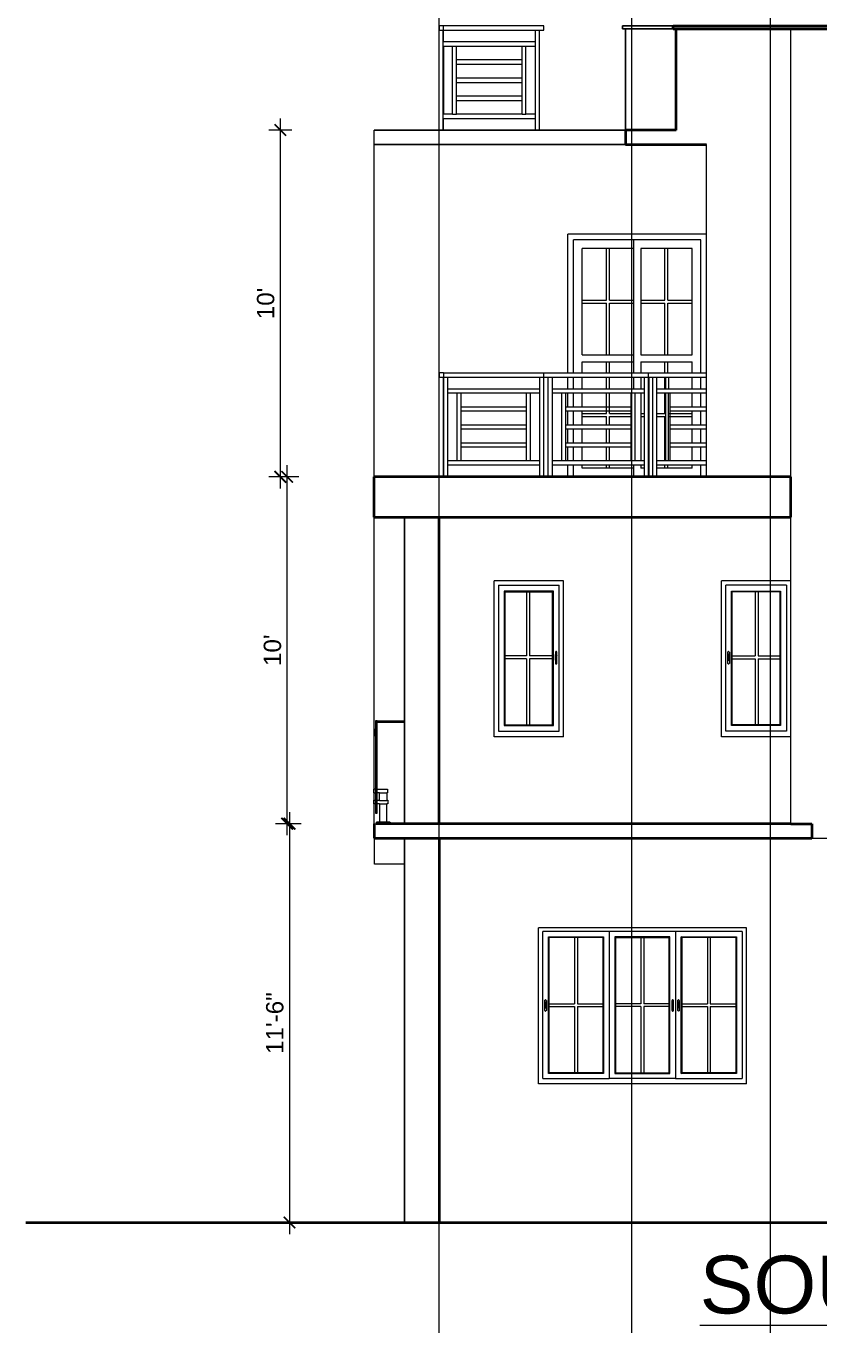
# Model space of a CAD drawing. Header units: inches. Extents: x 136316 to 155547, y -21384 to -17606.
# Drawn here: x 151617.5 to 151891.9, y -20497 to -20047.5 of the extents above; entities that cross this region are included whole.
import ezdxf

# ---------------------------------------------------------------- set-up
doc = ezdxf.new("R2010")
doc.units = ezdxf.units.IN
doc.header["$LTSCALE"] = 0.5
doc.header["$MEASUREMENT"] = 0
doc.header["$PDMODE"] = 66
for name, color, linetype, lineweight in [('Annotate-Lite.w', 177, 'Continuous', 9), ('DIM 1-100', 4, 'Continuous', 13), ('HACTH', 253, 'Continuous', 9), ('PARAPET', 50, 'Continuous', 13), ('Text-100.w', 254, 'Continuous', 9), ('wall', 1, 'Continuous', 40), ('wall light', 6, 'Continuous', 25), ('window', 4, 'Continuous', 13)]:
    doc.layers.add(name, color=color, linetype=linetype, lineweight=lineweight)
doc.styles.add('arial', font='arial.ttf')
doc.styles.get("Standard").update_dxf_attribs({"font": 'arial.ttf'})
doc.dimstyles.new('1 by 96', dxfattribs={"dimtxt": 6, "dimasz": 4, "dimexe": 4, "dimexo": 4, "dimgap": 2, "dimtad": 1, "dimdec": 0, "dimzin": 0, "dimdsep": 46, "dimlunit": 4, "dimtxsty": 'Standard', "dimblk": 'ARCHTICK', "dimcen": 0, "dimdle": 4, "dimadec": 0, "dimazin": 0, "dimtfac": 1, "dimtdec": 0, "dimtix": 1, "dimtofl": 0, "dimtmove": 1, "dimatfit": 3, "dimldrblk": 'ARCHTICK', "dimfxl": 4, "dimfxlon": 1, "dimtolj": 1, "dimtzin": 0, "dimlwd": -1, "dimlwe": -1, "dimarcsym": 0})

# ---------------------------------------------------------------- blocks, each defined once
blk = doc.blocks.new('_ArchTick')
at = {"color": 0, "linetype": 'ByBlock', "const_width": 0.15}
blk.add_lwpolyline([(-0.5, -0.5), (0.5, 0.5)], dxfattribs=at)
blk = doc.blocks.new('*D585')
at = {"layer": 'Annotate-Lite.w', "color": 0, "transparency": 16777216}
for p, q in [((151708.68, -20319.52), (151708.68, -20465.52)), ((151712.68, -20323.52), (151704.68, -20323.52)), ((151712.68, -20461.52), (151704.68, -20461.52))]:
    blk.add_line(p, q, dxfattribs=at)
at = {"layer": 'Defpoints', "color": 0, "transparency": 16777216}
for p in [(151760.48, -20323.52), (151708.68, -20461.52), (151760.48, -20461.52)]:
    blk.add_point(p, dxfattribs=at)
at = {"layer": 'Annotate-Lite.w', "color": 0, "transparency": 16777216, "xscale": 4, "yscale": 4, "zscale": 4}
for p, rotation in [((151708.68, -20323.52), 90), ((151708.68, -20461.52), 270)]:
    blk.add_blockref('_ArchTick', p, dxfattribs=dict(at, rotation=rotation))
at = {"layer": 'Annotate-Lite.w', "color": 0, "transparency": 16777216, "insert": (151703.61, -20392.52), "char_height": 6, "attachment_point": 5, "rotation": 90}
blk.add_mtext('\\A1;11\'-6"', dxfattribs=at)
blk = doc.blocks.new('*D586')
at = {"layer": 'Annotate-Lite.w', "color": 0, "transparency": 16777216}
for p, q in [((151711.86, -20203.52), (151703.86, -20203.52)), ((151707.86, -20327.52), (151707.86, -20199.52)), ((151711.86, -20323.52), (151703.86, -20323.52))]:
    blk.add_line(p, q, dxfattribs=at)
at = {"layer": 'Defpoints', "color": 0, "transparency": 16777216}
for p in [(151707.86, -20203.52), (151760.48, -20203.52), (151760.48, -20323.52)]:
    blk.add_point(p, dxfattribs=at)
at = {"layer": 'Annotate-Lite.w', "color": 0, "transparency": 16777216, "xscale": 4, "yscale": 4, "zscale": 4}
for p, rotation in [((151707.86, -20203.52), 90), ((151707.86, -20323.52), 270)]:
    blk.add_blockref('_ArchTick', p, dxfattribs=dict(at, rotation=rotation))
at = {"layer": 'Annotate-Lite.w', "color": 0, "transparency": 16777216, "insert": (151702.8, -20263.52), "char_height": 6, "attachment_point": 5, "rotation": 90}
blk.add_mtext("\\A1;10'", dxfattribs=at)
blk = doc.blocks.new('*D587')
at = {"layer": 'Annotate-Lite.w', "color": 0, "transparency": 16777216}
for p, q in [((151705.51, -20207.52), (151705.51, -20079.52)), ((151709.51, -20083.52), (151701.51, -20083.52)), ((151709.51, -20203.52), (151701.51, -20203.52))]:
    blk.add_line(p, q, dxfattribs=at)
at = {"layer": 'Defpoints', "color": 0, "transparency": 16777216}
for p in [(151705.51, -20083.52), (151842.5, -20083.52), (151882.13, -20203.52)]:
    blk.add_point(p, dxfattribs=at)
at = {"layer": 'Annotate-Lite.w', "color": 0, "transparency": 16777216, "xscale": 4, "yscale": 4, "zscale": 4}
for p, rotation in [((151705.51, -20083.52), 90), ((151705.51, -20203.52), 270)]:
    blk.add_blockref('_ArchTick', p, dxfattribs=dict(at, rotation=rotation))
at = {"layer": 'Annotate-Lite.w', "color": 0, "transparency": 16777216, "insert": (151700.45, -20143.52), "char_height": 6, "attachment_point": 5, "rotation": 90}
blk.add_mtext("\\A1;10'", dxfattribs=at)

msp = doc.modelspace()

# ---------------------------------------------------------------- linework, layer by layer
at = {"layer": 'Annotate-Lite.w'}
for p in [(151760.48, -20177.7), (151827.13, -18385.3), (151875.13, -18383.12)]:
    msp.add_xline(p, (0, 1), dxfattribs=at)
at = {"layer": 'DIM 1-100'}
for p, q in [((151853, -20119.52), (151805, -20119.52)), ((151805, -20167.52), (151805, -20119.52)), ((151851, -20121.52), (151807, -20121.52)), ((151807, -20167.52), (151807, -20121.52)), ((151851, -20167.52), (151851, -20121.52)), ((151827.75, -20124.52), (151810, -20124.52)), ((151810, -20161.27), (151810, -20124.52)), ((151848, -20124.52), (151830.25, -20124.52)), ((151848, -20161.27), (151848, -20124.52)), ((151810, -20167.52), (151810, -20163.77)), ((151848, -20167.52), (151848, -20163.77)), ((151805, -20173.02), (151805, -20169.02)), ((151807, -20173.02), (151807, -20169.02)), ((151810, -20173.02), (151810, -20169.02)), ((151848, -20173.02), (151848, -20169.02)), ((151851, -20173.02), (151851, -20169.02)), ((151805, -20179.27), (151805, -20174.52)), ((151807, -20179.27), (151807, -20174.52)), ((151810, -20179.27), (151810, -20174.52)), ((151848, -20179.27), (151848, -20174.52)), ((151851, -20179.27), (151851, -20174.52)), ((151805, -20185.52), (151805, -20180.77)), ((151807, -20185.52), (151807, -20180.77)), ((151810, -20185.52), (151810, -20180.77)), ((151848, -20185.52), (151848, -20180.77)), ((151851, -20185.52), (151851, -20180.77)), ((151805, -20191.77), (151805, -20187.02)), ((151807, -20191.77), (151807, -20187.02)), ((151810, -20191.77), (151810, -20187.02)), ((151848, -20191.77), (151848, -20187.02)), ((151851, -20191.77), (151851, -20187.02)), ((151805, -20198.02), (151805, -20193.27)), ((151807, -20198.02), (151807, -20193.27)), ((151810, -20198.02), (151810, -20193.27)), ((151848, -20198.02), (151848, -20193.27)), ((151851, -20198.02), (151851, -20193.27)), ((151805, -20203.52), (151805, -20199.52)), ((151807, -20203.52), (151807, -20199.52)), ((151810, -20200.52), (151810, -20199.52)), ((151827.75, -20200.52), (151810, -20200.52)), ((151831.53, -20200.52), (151830.25, -20200.52)), ((151848, -20200.52), (151835.85, -20200.52)), ((151848, -20200.52), (151848, -20199.52)), ((151851, -20203.52), (151851, -20199.52))]:
    msp.add_line(p, q, dxfattribs=at)
at = {"layer": 'HACTH'}
for p, q in [((151882.13, -20203.52), (151882.13, -20048.52)), ((151840.47, -20198.02), (151840.47, -20174.52)), ((151882.13, -20239.52), (151882.13, -20217.52)), ((151760.48, -20323.52), (151748.48, -20323.52)), ((151889.48, -20328.52), (151907.38, -20328.52))]:
    msp.add_line(p, q, dxfattribs=at)
at = {"layer": 'PARAPET'}
for p, q in [((151760.48, -20047.52), (151760.48, -20049.02)), ((151761.98, -20047.52), (151760.48, -20047.52)), ((151760.48, -20049.02), (151761.87, -20049.02)), ((151760.48, -20083.52), (151760.48, -20049.02)), ((151761.87, -20083.52), (151761.87, -20049.02)), ((151761.87, -20049.02), (151761.98, -20049.02)), ((151761.98, -20049.02), (151761.98, -20047.52)), ((151796.7, -20047.52), (151761.98, -20047.52)), ((151761.98, -20053.02), (151761.98, -20049.02)), ((151761.98, -20049.02), (151796.7, -20049.02)), ((151793.76, -20083.52), (151793.76, -20049.02)), ((151795.15, -20083.52), (151795.15, -20049.02)), ((151796.7, -20049.02), (151796.7, -20047.52)), ((151761.98, -20053.02), (151761.87, -20053.02)), ((151761.87, -20054.52), (151793.76, -20054.52)), ((151793.76, -20053.02), (151761.98, -20053.02)), ((151761.98, -20054.52), (151761.98, -20078.02)), ((151765.1, -20078.02), (151765.1, -20054.52)), ((151766.49, -20078.02), (151766.49, -20054.52)), ((151789.14, -20078.02), (151789.14, -20054.52)), ((151790.52, -20078.02), (151790.52, -20054.52)), ((151789.14, -20059.27), (151766.49, -20059.27)), ((151766.49, -20060.77), (151789.14, -20060.77)), ((151789.14, -20065.52), (151766.49, -20065.52)), ((151766.49, -20067.02), (151789.14, -20067.02)), ((151789.14, -20071.77), (151766.49, -20071.77)), ((151766.49, -20073.27), (151789.14, -20073.27)), ((151761.98, -20078.02), (151761.87, -20078.02)), ((151761.87, -20079.52), (151793.76, -20079.52)), ((151765.1, -20078.02), (151761.98, -20078.02)), ((151761.98, -20083.52), (151761.98, -20079.52)), ((151765.1, -20078.02), (151766.49, -20078.02)), ((151789.14, -20078.02), (151766.49, -20078.02)), ((151789.14, -20078.02), (151790.52, -20078.02)), ((151793.76, -20078.02), (151790.52, -20078.02)), ((151760.48, -20083.52), (151738, -20083.52)), ((151738, -20203.52), (151738, -20083.52)), ((151761.87, -20083.52), (151760.48, -20083.52)), ((151761.98, -20083.52), (151761.87, -20083.52)), ((151795.15, -20083.52), (151761.98, -20083.52)), ((151853, -20203.52), (151853, -20088.52)), ((151760.48, -20167.52), (151760.48, -20169.02)), ((151761.98, -20167.52), (151760.48, -20167.52)), ((151761.98, -20167.52), (151832.91, -20167.52)), ((151761.98, -20167.52), (151761.98, -20203.52)), ((151796.7, -20203.52), (151796.7, -20167.52)), ((151832.91, -20203.52), (151832.91, -20167.52)), ((151832.91, -20167.52), (151833.13, -20167.52)), ((151833.13, -20167.52), (151853, -20167.52)), ((151760.48, -20169.02), (151853, -20169.02)), ((151760.48, -20203.52), (151760.48, -20169.02)), ((151762.03, -20203.52), (151762.03, -20169.02)), ((151763.42, -20203.52), (151763.42, -20169.02)), ((151795.31, -20203.52), (151795.31, -20169.02)), ((151798.25, -20203.52), (151798.25, -20169.02)), ((151799.64, -20203.52), (151799.64, -20169.24)), ((151831.53, -20203.52), (151831.53, -20169.02)), ((151833.13, -20203.52), (151833.13, -20169.02)), ((151834.47, -20203.52), (151834.47, -20169.02)), ((151835.85, -20203.52), (151835.85, -20169.02)), ((151838.81, -20169.02), (151838.81, -20173.02)), ((151839.89, -20169.02), (151839.89, -20173.02)), ((151763.42, -20173.02), (151779.48, -20173.02)), ((151795.31, -20174.52), (151763.42, -20174.52)), ((151766.65, -20198.02), (151766.65, -20174.52)), ((151768.04, -20198.02), (151768.04, -20174.52)), ((151779.48, -20173.02), (151795.31, -20173.02)), ((151790.69, -20198.02), (151790.69, -20174.52)), ((151792.08, -20198.02), (151792.08, -20174.52)), ((151799.64, -20173.02), (151815.48, -20173.02)), ((151831.53, -20174.52), (151799.64, -20174.52)), ((151802.87, -20198.02), (151802.87, -20174.52)), ((151804.26, -20198.02), (151804.26, -20174.52)), ((151815.48, -20173.02), (151831.53, -20173.02)), ((151826.91, -20198.02), (151826.91, -20174.52)), ((151828.29, -20198.02), (151828.29, -20174.52)), ((151835.85, -20173.02), (151838.81, -20173.02)), ((151853, -20174.52), (151835.85, -20174.52)), ((151838.81, -20173.02), (151853, -20173.02)), ((151838.81, -20174.52), (151838.81, -20198.02)), ((151839.89, -20198.02), (151839.89, -20174.52)), ((151768.04, -20179.27), (151790.69, -20179.27)), ((151790.69, -20180.77), (151768.04, -20180.77)), ((151804.26, -20179.27), (151826.91, -20179.27)), ((151826.91, -20180.77), (151804.26, -20180.77)), ((151840.47, -20179.27), (151853, -20179.27)), ((151853, -20180.77), (151840.47, -20180.77)), ((151768.04, -20185.52), (151790.69, -20185.52)), ((151804.26, -20185.52), (151826.91, -20185.52)), ((151840.47, -20185.52), (151853, -20185.52)), ((151790.69, -20187.02), (151768.04, -20187.02)), ((151826.91, -20187.02), (151804.26, -20187.02)), ((151853, -20187.02), (151840.47, -20187.02)), ((151768.04, -20191.77), (151790.69, -20191.77)), ((151790.69, -20193.27), (151768.04, -20193.27)), ((151804.26, -20191.77), (151826.91, -20191.77)), ((151826.91, -20193.27), (151804.26, -20193.27)), ((151840.47, -20191.77), (151853, -20191.77)), ((151853, -20193.27), (151840.47, -20193.27)), ((151766.65, -20198.02), (151763.42, -20198.02)), ((151768.04, -20198.02), (151766.65, -20198.02)), ((151790.69, -20198.02), (151768.04, -20198.02)), ((151792.08, -20198.02), (151790.69, -20198.02)), ((151795.31, -20198.02), (151792.08, -20198.02)), ((151802.87, -20198.02), (151799.64, -20198.02)), ((151804.26, -20198.02), (151802.87, -20198.02)), ((151826.91, -20198.02), (151804.26, -20198.02)), ((151828.29, -20198.02), (151826.91, -20198.02)), ((151831.53, -20198.02), (151828.29, -20198.02)), ((151839.09, -20198.02), (151835.85, -20198.02)), ((151840.47, -20198.02), (151839.09, -20198.02)), ((151853, -20198.02), (151840.47, -20198.02)), ((151795.31, -20199.52), (151763.42, -20199.52)), ((151831.53, -20199.52), (151799.64, -20199.52)), ((151833.13, -20203.52), (151832.91, -20203.52)), ((151853, -20199.52), (151835.85, -20199.52)), ((151738, -20311.65), (151738, -20217.52)), ((151738, -20315.42), (151738, -20312.85)), ((151738, -20323.52), (151738, -20316.67)), ((151738.15, -20337.52), (151738.15, -20328.52)), ((151748.48, -20337.52), (151738.15, -20337.52))]:
    msp.add_line(p, q, dxfattribs=at)
at = {"layer": 'wall'}
for p, q in [((151841.5, -20047.52), (152013.63, -20047.52)), ((151841.5, -20048.52), (151841.5, -20047.52)), ((151841.5, -20048.52), (152013.63, -20048.52)), ((151842.5, -20083.52), (151842.5, -20048.52)), ((151842.5, -20083.52), (151824.95, -20083.52)), ((151824.95, -20083.52), (151824.95, -20088.52)), ((151824.95, -20088.52), (151853, -20088.52)), ((151882.13, -20203.52), (151738, -20203.52)), ((151738, -20217.52), (151738, -20203.52)), ((151882.13, -20217.52), (151882.13, -20203.52)), ((151738, -20217.52), (151748.48, -20217.52)), ((151748.48, -20217.52), (151760.48, -20217.52)), ((151760.48, -20217.52), (151882.13, -20217.52)), ((151760.48, -20295.52), (151760.48, -20217.52)), ((151760.48, -20323.52), (151760.48, -20295.52)), ((151738.15, -20328.52), (151738.15, -20323.52)), ((151882.13, -20323.52), (151738.62, -20323.52)), ((151882.13, -20323.52), (151889.48, -20323.52)), ((151889.48, -20323.52), (151889.48, -20328.52)), ((151738.15, -20328.52), (151748.48, -20328.52)), ((151748.48, -20328.52), (151889.48, -20328.52)), ((151760.48, -20328.52), (151760.48, -20461.52)), ((151617.48, -20461.52), (152255.92, -20461.52))]:
    msp.add_line(p, q, dxfattribs=at)
at = {"layer": 'wall light'}
for p, q in [((151823.95, -20048.52), (151823.95, -20047.52)), ((151841.5, -20047.52), (151823.95, -20047.52)), ((151823.95, -20048.52), (151841.5, -20048.52)), ((151824.95, -20048.52), (151824.95, -20083.52)), ((151738, -20083.52), (151825.08, -20083.52)), ((151825.08, -20088.52), (151738, -20088.52)), ((151748.48, -20323.52), (151748.48, -20217.52)), ((151748.48, -20461.52), (151748.48, -20328.52))]:
    msp.add_line(p, q, dxfattribs=at)
at = {"layer": 'window'}
for p, q in [((151827.75, -20121.52), (151827.75, -20167.52)), ((151818.37, -20142.39), (151818.37, -20124.52)), ((151819.37, -20142.39), (151819.37, -20124.52)), ((151830.25, -20124.52), (151830.25, -20161.27)), ((151838.62, -20142.39), (151838.62, -20124.52)), ((151839.62, -20142.39), (151839.62, -20124.52)), ((151810, -20142.39), (151818.37, -20142.39)), ((151810, -20143.39), (151818.37, -20143.39)), ((151818.37, -20161.27), (151818.37, -20143.39)), ((151819.37, -20142.39), (151827.75, -20142.39)), ((151819.37, -20161.27), (151819.37, -20143.39)), ((151819.37, -20143.39), (151827.75, -20143.39)), ((151830.25, -20142.39), (151838.62, -20142.39)), ((151830.25, -20143.39), (151838.62, -20143.39)), ((151838.62, -20161.27), (151838.62, -20143.39)), ((151839.62, -20142.39), (151848, -20142.39)), ((151839.62, -20161.27), (151839.62, -20143.39)), ((151839.62, -20143.39), (151848, -20143.39)), ((151810, -20161.27), (151827.75, -20161.27)), ((151830.25, -20161.27), (151848, -20161.27)), ((151810, -20163.77), (151827.75, -20163.77)), ((151818.37, -20167.52), (151818.37, -20163.77)), ((151819.37, -20167.52), (151819.37, -20163.77)), ((151830.25, -20163.77), (151830.25, -20167.52)), ((151830.25, -20163.77), (151848, -20163.77)), ((151838.62, -20167.52), (151838.62, -20163.77)), ((151839.62, -20167.52), (151839.62, -20163.77)), ((151818.37, -20173.02), (151818.37, -20169.02)), ((151819.37, -20173.02), (151819.37, -20169.02)), ((151827.75, -20169.02), (151827.75, -20173.02)), ((151830.25, -20169.02), (151830.25, -20173.02)), ((151838.62, -20173.02), (151838.62, -20169.02)), ((151818.37, -20181.64), (151818.37, -20174.52)), ((151819.37, -20181.64), (151819.37, -20174.52)), ((151830.25, -20174.52), (151830.25, -20198.02)), ((151838.62, -20181.64), (151838.62, -20174.52)), ((151810, -20181.64), (151818.37, -20181.64)), ((151810, -20182.64), (151818.37, -20182.64)), ((151818.37, -20185.52), (151818.37, -20182.64)), ((151819.37, -20181.64), (151826.91, -20181.64)), ((151819.37, -20185.52), (151819.37, -20182.64)), ((151819.37, -20182.64), (151826.91, -20182.64)), ((151830.25, -20181.64), (151831.53, -20181.64)), ((151830.25, -20182.64), (151831.53, -20182.64)), ((151835.85, -20181.64), (151838.62, -20181.64)), ((151835.85, -20182.64), (151838.62, -20182.64)), ((151838.62, -20198.02), (151838.62, -20182.64)), ((151839.89, -20181.64), (151848, -20181.64)), ((151839.89, -20182.64), (151848, -20182.64)), ((151818.37, -20191.77), (151818.37, -20187.02)), ((151819.37, -20191.77), (151819.37, -20187.02)), ((151818.37, -20198.02), (151818.37, -20193.27)), ((151819.37, -20198.02), (151819.37, -20193.27)), ((151818.37, -20200.52), (151818.37, -20199.52)), ((151819.37, -20200.52), (151819.37, -20199.52)), ((151827.75, -20199.52), (151827.75, -20203.52)), ((151830.25, -20199.52), (151830.25, -20200.52)), ((151838.62, -20200.52), (151838.62, -20199.52)), ((151839.62, -20200.52), (151839.62, -20199.52)), ((151779.48, -20293.52), (151779.48, -20239.52)), ((151803.48, -20239.52), (151779.48, -20239.52)), ((151803.48, -20293.52), (151803.48, -20239.52)), ((151858.13, -20293.52), (151858.13, -20239.52)), ((151882.13, -20239.52), (151858.13, -20239.52)), ((151882.13, -20323.52), (151882.13, -20239.52)), ((151780.98, -20241.02), (151801.99, -20241.02)), ((151780.98, -20241.02), (151780.98, -20291.52)), ((151799.99, -20243.02), (151782.98, -20243.02)), ((151782.98, -20243.02), (151782.98, -20289.52)), ((151783.23, -20243.27), (151782.98, -20243.02)), ((151783.23, -20243.27), (151783.23, -20289.27)), ((151783.23, -20243.27), (151799.74, -20243.27)), ((151790.74, -20243.27), (151790.74, -20265.47)), ((151791.74, -20243.27), (151791.74, -20265.47)), ((151799.74, -20243.27), (151799.99, -20243.02)), ((151799.74, -20289.27), (151799.74, -20243.27)), ((151799.99, -20289.52), (151799.99, -20243.02)), ((151801.99, -20291.52), (151801.99, -20241.02)), ((151859.63, -20291.52), (151859.63, -20241.02)), ((151880.64, -20241.02), (151859.63, -20241.02)), ((151861.63, -20289.52), (151861.63, -20243.02)), ((151861.63, -20243.02), (151878.64, -20243.02)), ((151861.88, -20243.27), (151861.63, -20243.02)), ((151861.88, -20289.27), (151861.88, -20243.27)), ((151878.39, -20243.27), (151861.88, -20243.27)), ((151869.88, -20243.27), (151869.88, -20265.47)), ((151870.88, -20243.27), (151870.88, -20265.47)), ((151878.39, -20243.27), (151878.64, -20243.02)), ((151878.39, -20243.27), (151878.39, -20289.27)), ((151878.64, -20243.02), (151878.64, -20289.52)), ((151880.64, -20241.02), (151880.64, -20291.52)), ((151790.74, -20265.47), (151783.23, -20265.47)), ((151790.74, -20266.47), (151783.23, -20266.47)), ((151790.74, -20266.47), (151790.74, -20289.27)), ((151799.74, -20265.47), (151791.74, -20265.47)), ((151791.74, -20266.47), (151791.74, -20289.27)), ((151799.74, -20266.47), (151791.74, -20266.47)), ((151800.71, -20264.16), (151800.7, -20264.19)), ((151800.7, -20264.19), (151800.7, -20264.23)), ((151800.7, -20264.23), (151800.7, -20268)), ((151800.73, -20264.12), (151800.71, -20264.16)), ((151800.75, -20264.09), (151800.73, -20264.12)), ((151800.78, -20264.06), (151800.75, -20264.09)), ((151800.81, -20264.03), (151800.78, -20264.06)), ((151800.79, -20265), (151800.8, -20264.98)), ((151800.79, -20265.03), (151800.79, -20265)), ((151800.79, -20265.31), (151800.79, -20265.03)), ((151800.79, -20265.28), (151800.8, -20265.26)), ((151800.79, -20265.31), (151800.79, -20265.28)), ((151800.79, -20266.93), (151800.79, -20265.31)), ((151800.8, -20264.98), (151800.81, -20264.96)), ((151800.8, -20265.26), (151800.81, -20265.23)), ((151800.85, -20264.01), (151800.81, -20264.03)), ((151800.81, -20264.96), (151800.82, -20264.93)), ((151800.81, -20265.23), (151800.82, -20265.21)), ((151800.82, -20264.93), (151800.84, -20264.91)), ((151800.82, -20265.21), (151800.84, -20265.19)), ((151800.84, -20264.91), (151800.86, -20264.9)), ((151800.84, -20265.19), (151800.86, -20265.17)), ((151800.89, -20264), (151800.85, -20264.01)), ((151800.86, -20264.9), (151800.89, -20264.88)), ((151800.86, -20265.17), (151800.89, -20265.16)), ((151800.93, -20263.99), (151800.89, -20264)), ((151800.89, -20264.88), (151800.91, -20264.87)), ((151800.89, -20265.16), (151800.91, -20265.15)), ((151800.91, -20264.87), (151800.94, -20264.87)), ((151800.91, -20265.15), (151800.94, -20265.14)), ((151800.97, -20263.99), (151800.93, -20263.99)), ((151800.94, -20264.87), (151800.97, -20264.87)), ((151800.94, -20265.14), (151800.97, -20265.14)), ((151801.01, -20263.99), (151800.97, -20263.99)), ((151800.97, -20264.87), (151801, -20264.87)), ((151800.97, -20265.14), (151801, -20265.14)), ((151801, -20264.87), (151801.03, -20264.87)), ((151801, -20265.14), (151801.03, -20265.15)), ((151801.06, -20264), (151801.01, -20263.99)), ((151801.03, -20264.87), (151801.06, -20264.88)), ((151801.03, -20265.15), (151801.06, -20265.16)), ((151801.1, -20264.01), (151801.06, -20264)), ((151801.06, -20264.88), (151801.08, -20264.9)), ((151801.06, -20265.16), (151801.08, -20265.17)), ((151801.08, -20264.9), (151801.1, -20264.91)), ((151801.08, -20265.17), (151801.1, -20265.19)), ((151801.13, -20264.03), (151801.1, -20264.01)), ((151801.1, -20264.91), (151801.12, -20264.93)), ((151801.1, -20265.19), (151801.12, -20265.21)), ((151801.12, -20264.93), (151801.14, -20264.96)), ((151801.12, -20265.21), (151801.14, -20265.23)), ((151801.17, -20264.06), (151801.13, -20264.03)), ((151801.14, -20264.96), (151801.15, -20264.98)), ((151801.14, -20265.23), (151801.15, -20265.26)), ((151801.15, -20264.98), (151801.15, -20265)), ((151801.15, -20265), (151801.16, -20265.03)), ((151801.15, -20265.26), (151801.15, -20265.28)), ((151801.15, -20265.28), (151801.16, -20265.31)), ((151801.16, -20266.93), (151801.16, -20265.03)), ((151801.19, -20264.09), (151801.17, -20264.06)), ((151801.22, -20264.12), (151801.19, -20264.09)), ((151801.23, -20264.16), (151801.22, -20264.12)), ((151801.24, -20264.19), (151801.23, -20264.16)), ((151801.25, -20264.23), (151801.23, -20264.16)), ((151801.25, -20264.23), (151801.24, -20264.19)), ((151801.25, -20268), (151801.25, -20264.23)), ((151860.37, -20264.19), (151860.38, -20264.16)), ((151860.37, -20264.23), (151860.38, -20264.16)), ((151860.37, -20264.23), (151860.37, -20264.19)), ((151860.37, -20268), (151860.37, -20264.23)), ((151860.38, -20264.16), (151860.4, -20264.12)), ((151860.4, -20264.12), (151860.42, -20264.09)), ((151860.45, -20264.06), (151860.42, -20264.09)), ((151860.48, -20264.03), (151860.45, -20264.06)), ((151860.47, -20264.98), (151860.46, -20265)), ((151860.46, -20265), (151860.46, -20265.03)), ((151860.46, -20265.03), (151860.46, -20266.93)), ((151860.48, -20264.96), (151860.47, -20264.98)), ((151860.48, -20264.03), (151860.52, -20264.01)), ((151860.49, -20264.93), (151860.48, -20264.96)), ((151860.51, -20264.91), (151860.49, -20264.93)), ((151860.54, -20264.9), (151860.51, -20264.91)), ((151860.56, -20264), (151860.52, -20264.01)), ((151860.56, -20264.88), (151860.54, -20264.9)), ((151860.6, -20263.99), (151860.56, -20264)), ((151860.59, -20264.87), (151860.56, -20264.88)), ((151860.62, -20264.87), (151860.59, -20264.87)), ((151860.64, -20263.99), (151860.6, -20263.99)), ((151860.64, -20264.87), (151860.62, -20264.87)), ((151860.69, -20263.99), (151860.64, -20263.99)), ((151860.67, -20264.87), (151860.64, -20264.87)), ((151860.7, -20264.87), (151860.67, -20264.87)), ((151860.69, -20263.99), (151860.73, -20264)), ((151860.73, -20264.88), (151860.7, -20264.87)), ((151860.73, -20264), (151860.77, -20264.01)), ((151860.75, -20264.9), (151860.73, -20264.88)), ((151860.78, -20264.91), (151860.75, -20264.9)), ((151860.77, -20264.01), (151860.81, -20264.03)), ((151860.79, -20264.93), (151860.78, -20264.91)), ((151860.81, -20264.96), (151860.79, -20264.93)), ((151860.81, -20264.03), (151860.84, -20264.06)), ((151860.82, -20264.98), (151860.81, -20264.96)), ((151860.83, -20265), (151860.82, -20264.98)), ((151860.83, -20265.03), (151860.83, -20265)), ((151860.83, -20266.93), (151860.83, -20265.03)), ((151860.84, -20264.06), (151860.87, -20264.09)), ((151860.89, -20264.12), (151860.87, -20264.09)), ((151860.91, -20264.16), (151860.89, -20264.12)), ((151860.92, -20264.19), (151860.91, -20264.16)), ((151860.92, -20264.19), (151860.92, -20264.23)), ((151860.92, -20264.23), (151860.92, -20268)), ((151861.88, -20265.47), (151869.88, -20265.47)), ((151861.88, -20266.47), (151869.88, -20266.47)), ((151869.88, -20266.47), (151869.88, -20289.27)), ((151870.88, -20265.47), (151878.39, -20265.47)), ((151870.88, -20266.47), (151878.39, -20266.47)), ((151870.88, -20266.47), (151870.88, -20289.27)), ((151800.7, -20268.04), (151800.7, -20268)), ((151800.7, -20268), (151800.71, -20268.08)), ((151800.7, -20268.04), (151800.71, -20268.08)), ((151800.71, -20268.08), (151800.73, -20268.11)), ((151800.73, -20268.11), (151800.75, -20268.15)), ((151800.75, -20268.15), (151800.78, -20268.18)), ((151800.78, -20268.18), (151800.81, -20268.2)), ((151800.79, -20266.93), (151800.79, -20266.95)), ((151800.79, -20266.95), (151800.8, -20266.98)), ((151800.8, -20266.98), (151800.81, -20267)), ((151800.81, -20267), (151800.82, -20267.03)), ((151800.81, -20268.2), (151800.85, -20268.22)), ((151800.82, -20267.03), (151800.84, -20267.05)), ((151800.84, -20267.05), (151800.86, -20267.06)), ((151800.85, -20268.22), (151800.89, -20268.24)), ((151800.86, -20267.06), (151800.89, -20267.08)), ((151800.89, -20267.08), (151800.91, -20267.09)), ((151800.89, -20268.24), (151800.93, -20268.25)), ((151800.91, -20267.09), (151800.94, -20267.09)), ((151800.93, -20268.25), (151800.97, -20268.25)), ((151800.94, -20267.09), (151800.97, -20267.09)), ((151800.97, -20267.09), (151801, -20267.09)), ((151800.97, -20268.25), (151801.01, -20268.25)), ((151801, -20267.09), (151801.03, -20267.09)), ((151801.01, -20268.25), (151801.06, -20268.24)), ((151801.03, -20267.09), (151801.06, -20267.08)), ((151801.06, -20267.08), (151801.08, -20267.06)), ((151801.06, -20268.24), (151801.1, -20268.22)), ((151801.08, -20267.06), (151801.1, -20267.05)), ((151801.1, -20267.05), (151801.12, -20267.03)), ((151801.1, -20268.22), (151801.13, -20268.2)), ((151801.12, -20267.03), (151801.14, -20267)), ((151801.13, -20268.2), (151801.17, -20268.18)), ((151801.14, -20267), (151801.15, -20266.98)), ((151801.15, -20266.95), (151801.16, -20266.93)), ((151801.15, -20266.98), (151801.15, -20266.95)), ((151801.17, -20268.18), (151801.19, -20268.15)), ((151801.19, -20268.15), (151801.22, -20268.11)), ((151801.22, -20268.11), (151801.23, -20268.08)), ((151801.23, -20268.08), (151801.24, -20268.04)), ((151801.24, -20268.04), (151801.25, -20268)), ((151860.37, -20268.04), (151860.37, -20268)), ((151860.38, -20268.08), (151860.37, -20268.04)), ((151860.38, -20268.08), (151860.4, -20268.11)), ((151860.4, -20268.11), (151860.42, -20268.15)), ((151860.42, -20268.15), (151860.45, -20268.18)), ((151860.48, -20268.2), (151860.45, -20268.18)), ((151860.46, -20266.95), (151860.46, -20266.93)), ((151860.47, -20266.98), (151860.46, -20266.95)), ((151860.48, -20267), (151860.47, -20266.98)), ((151860.49, -20267.03), (151860.48, -20267)), ((151860.52, -20268.22), (151860.48, -20268.2)), ((151860.51, -20267.05), (151860.49, -20267.03)), ((151860.54, -20267.06), (151860.51, -20267.05)), ((151860.52, -20268.22), (151860.56, -20268.24)), ((151860.56, -20267.08), (151860.54, -20267.06)), ((151860.59, -20267.09), (151860.56, -20267.08)), ((151860.6, -20268.25), (151860.56, -20268.24)), ((151860.62, -20267.09), (151860.59, -20267.09)), ((151860.64, -20268.25), (151860.6, -20268.25)), ((151860.64, -20267.09), (151860.62, -20267.09)), ((151860.67, -20267.09), (151860.64, -20267.09)), ((151860.64, -20268.25), (151860.69, -20268.25)), ((151860.7, -20267.09), (151860.67, -20267.09)), ((151860.69, -20268.25), (151860.73, -20268.24)), ((151860.73, -20267.08), (151860.7, -20267.09)), ((151860.75, -20267.06), (151860.73, -20267.08)), ((151860.77, -20268.22), (151860.73, -20268.24)), ((151860.78, -20267.05), (151860.75, -20267.06)), ((151860.81, -20268.2), (151860.77, -20268.22)), ((151860.79, -20267.03), (151860.78, -20267.05)), ((151860.81, -20267), (151860.79, -20267.03)), ((151860.82, -20266.98), (151860.81, -20267)), ((151860.81, -20268.2), (151860.84, -20268.18)), ((151860.83, -20266.95), (151860.82, -20266.98)), ((151860.83, -20266.93), (151860.83, -20266.95)), ((151860.84, -20268.18), (151860.87, -20268.15)), ((151860.87, -20268.15), (151860.89, -20268.11)), ((151860.91, -20268.08), (151860.89, -20268.11)), ((151860.92, -20268), (151860.91, -20268.08)), ((151860.92, -20268.04), (151860.91, -20268.08)), ((151860.92, -20268.04), (151860.92, -20268)), ((151738.96, -20287.93), (151738.44, -20287.93)), ((151738.44, -20287.93), (151738.44, -20319.94)), ((151738.96, -20319.94), (151738.96, -20287.93)), ((151738.96, -20287.93), (151748.48, -20287.93)), ((151738.96, -20288.45), (151748.48, -20288.45)), ((151738.44, -20290.96), (151738.1, -20290.96)), ((151738.1, -20290.96), (151738.1, -20293.13)), ((151738.44, -20293.13), (151738.1, -20293.13)), ((151803.48, -20293.52), (151779.48, -20293.52)), ((151780.98, -20291.52), (151801.99, -20291.52)), ((151783.23, -20289.27), (151782.98, -20289.52)), ((151782.98, -20289.52), (151799.99, -20289.52)), ((151783.23, -20289.27), (151799.74, -20289.27)), ((151799.99, -20289.52), (151799.74, -20289.27)), ((151882.13, -20293.52), (151858.13, -20293.52)), ((151880.64, -20291.52), (151859.63, -20291.52)), ((151861.63, -20289.52), (151861.88, -20289.27)), ((151878.64, -20289.52), (151861.63, -20289.52)), ((151878.39, -20289.27), (151861.88, -20289.27)), ((151878.39, -20289.27), (151878.64, -20289.52)), ((151738.44, -20311.58), (151737.81, -20311.58)), ((151737.81, -20312.86), (151737.81, -20311.58)), ((151737.81, -20312.86), (151738.44, -20312.86)), ((151737.81, -20315.42), (151738.44, -20315.42)), ((151737.81, -20316.7), (151737.81, -20315.42)), ((151738, -20311.84), (151738, -20311.7)), ((151738, -20312.12), (151738, -20311.93)), ((151738, -20312.32), (151738, -20312.22)), ((151738, -20312.59), (151738, -20312.41)), ((151738, -20312.82), (151738, -20312.67)), ((151738, -20315.6), (151738, -20315.45)), ((151738, -20315.86), (151738, -20315.68)), ((151738, -20316.06), (151738, -20315.96)), ((151738.96, -20311.58), (151742.63, -20311.58)), ((151739.8, -20312.86), (151738.96, -20312.86)), ((151738.96, -20315.89), (151739.07, -20315.89)), ((151739.07, -20315.42), (151739.8, -20315.42)), ((151739.07, -20316.7), (151739.07, -20315.42)), ((151739.8, -20312.82), (151742.42, -20312.82)), ((151739.8, -20312.82), (151739.8, -20312.86)), ((151739.8, -20315.45), (151739.8, -20312.86)), ((151739.8, -20315.45), (151742.42, -20315.45)), ((151742.42, -20312.82), (151742.42, -20312.86)), ((151742.63, -20312.86), (151742.42, -20312.86)), ((151742.42, -20312.86), (151742.42, -20315.45)), ((151742.42, -20315.42), (151742.74, -20315.42)), ((151742.63, -20311.58), (151742.63, -20312.86)), ((151742.74, -20315.42), (151742.74, -20316.7)), ((151738.44, -20316.7), (151737.81, -20316.7)), ((151738, -20316.35), (151738, -20316.16)), ((151738, -20316.63), (151738, -20316.43)), ((151738.44, -20319.94), (151738.96, -20319.94)), ((151739.07, -20316.23), (151738.96, -20316.23)), ((151739.8, -20316.7), (151739.07, -20316.7)), ((151739.8, -20316.66), (151742.42, -20316.66)), ((151739.8, -20316.7), (151739.8, -20316.66)), ((151739.8, -20316.7), (151739.8, -20323.03)), ((151742.42, -20323.03), (151742.42, -20316.66)), ((151742.74, -20316.7), (151742.42, -20316.7)), ((151738.15, -20323.52), (151738, -20323.52)), ((151738.15, -20323.52), (151738.62, -20323.52)), ((151738.62, -20323.52), (151738.73, -20323.08)), ((151738.73, -20323.07), (151738.73, -20323.06)), ((151738.73, -20323.06), (151738.73, -20323.06)), ((151738.73, -20323.06), (151738.74, -20323.06)), ((151738.73, -20323.07), (151738.73, -20323.07)), ((151738.73, -20323.08), (151738.73, -20323.07)), ((151738.75, -20323.05), (151738.74, -20323.05)), ((151738.74, -20323.05), (151738.74, -20323.05)), ((151738.74, -20323.06), (151738.74, -20323.05)), ((151738.75, -20323.05), (151738.75, -20323.04)), ((151738.76, -20323.04), (151738.75, -20323.04)), ((151738.75, -20323.04), (151738.75, -20323.04)), ((151738.76, -20323.04), (151738.76, -20323.03)), ((151738.77, -20323.03), (151738.76, -20323.03)), ((151738.77, -20323.03), (151738.77, -20323.03)), ((151738.78, -20323.03), (151738.77, -20323.03)), ((151738.78, -20323.03), (151738.79, -20323.03)), ((151738.78, -20323.03), (151738.78, -20323.03)), ((151738.79, -20323.03), (151738.79, -20323.03)), ((151738.8, -20323.03), (151738.79, -20323.03)), ((151738.8, -20323.03), (151738.8, -20323.03)), ((151743.42, -20323.03), (151738.8, -20323.03)), ((151743.43, -20323.03), (151743.42, -20323.03)), ((151743.44, -20323.03), (151743.43, -20323.03)), ((151743.43, -20323.03), (151743.43, -20323.03)), ((151743.44, -20323.03), (151743.44, -20323.03)), ((151743.45, -20323.03), (151743.44, -20323.03)), ((151743.45, -20323.03), (151743.46, -20323.03)), ((151743.45, -20323.03), (151743.45, -20323.03)), ((151743.46, -20323.03), (151743.47, -20323.04)), ((151743.46, -20323.03), (151743.46, -20323.03)), ((151743.47, -20323.04), (151743.47, -20323.04)), ((151743.47, -20323.04), (151743.48, -20323.05)), ((151743.47, -20323.04), (151743.47, -20323.04)), ((151743.48, -20323.05), (151743.48, -20323.05)), ((151743.49, -20323.05), (151743.48, -20323.05)), ((151743.49, -20323.05), (151743.49, -20323.06)), ((151743.5, -20323.07), (151743.49, -20323.06)), ((151743.49, -20323.06), (151743.49, -20323.06)), ((151743.49, -20323.06), (151743.49, -20323.06)), ((151743.5, -20323.07), (151743.5, -20323.07)), ((151743.5, -20323.07), (151743.5, -20323.08)), ((151743.61, -20323.52), (151743.5, -20323.08)), ((151794.81, -20413.52), (151794.81, -20359.52)), ((151866.81, -20359.52), (151794.81, -20359.52)), ((151796.31, -20411.74), (151796.31, -20360.85)), ((151865.31, -20360.85), (151796.31, -20360.85)), ((151819.31, -20360.85), (151819.31, -20411.74)), ((151842.31, -20360.85), (151842.31, -20411.74)), ((151865.31, -20360.85), (151865.31, -20411.74)), ((151866.81, -20413.52), (151866.81, -20359.52)), ((151798.27, -20409.94), (151798.27, -20362.65)), ((151798.27, -20362.65), (151817.34, -20362.65)), ((151798.52, -20362.87), (151798.27, -20362.65)), ((151798.52, -20409.71), (151798.52, -20362.87)), ((151817.1, -20362.87), (151798.52, -20362.87)), ((151807.31, -20362.87), (151807.31, -20385.84)), ((151808.3, -20362.87), (151808.3, -20385.84)), ((151817.1, -20362.87), (151817.34, -20362.65)), ((151817.1, -20362.87), (151817.1, -20409.71)), ((151817.34, -20362.65), (151817.34, -20409.94)), ((151840.34, -20362.65), (151821.27, -20362.65)), ((151821.27, -20362.65), (151821.27, -20409.94)), ((151821.52, -20362.87), (151821.27, -20362.65)), ((151821.52, -20362.87), (151821.52, -20409.71)), ((151821.52, -20362.87), (151840.1, -20362.87)), ((151830.31, -20362.87), (151830.31, -20385.84)), ((151831.3, -20362.87), (151831.3, -20385.84)), ((151840.1, -20362.87), (151840.34, -20362.65)), ((151840.1, -20409.71), (151840.1, -20362.87)), ((151840.34, -20409.94), (151840.34, -20362.65)), ((151844.27, -20409.94), (151844.27, -20362.65)), ((151844.27, -20362.65), (151863.34, -20362.65)), ((151844.52, -20362.87), (151844.27, -20362.65)), ((151844.52, -20409.71), (151844.52, -20362.87)), ((151863.1, -20362.87), (151844.52, -20362.87)), ((151853.31, -20362.87), (151853.31, -20385.84)), ((151854.3, -20362.87), (151854.3, -20385.84)), ((151863.1, -20362.87), (151863.34, -20362.65)), ((151863.1, -20362.87), (151863.1, -20409.71)), ((151863.34, -20362.65), (151863.34, -20409.94)), ((151797.03, -20384.69), (151797.04, -20384.66)), ((151797.03, -20384.73), (151797.04, -20384.66)), ((151797.03, -20384.73), (151797.03, -20384.69)), ((151797.03, -20388.12), (151797.03, -20384.73)), ((151797.04, -20384.66), (151797.06, -20384.63)), ((151797.06, -20384.63), (151797.08, -20384.6)), ((151797.11, -20384.57), (151797.08, -20384.6)), ((151797.14, -20384.55), (151797.11, -20384.57)), ((151797.13, -20385.4), (151797.12, -20385.42)), ((151797.12, -20385.42), (151797.12, -20385.45)), ((151797.12, -20385.45), (151797.12, -20387.15)), ((151797.12, -20387.18), (151797.12, -20387.15)), ((151797.13, -20387.2), (151797.12, -20387.18)), ((151797.14, -20385.38), (151797.13, -20385.4)), ((151797.14, -20387.22), (151797.13, -20387.2)), ((151797.14, -20384.55), (151797.18, -20384.53)), ((151797.15, -20385.36), (151797.14, -20385.38)), ((151797.15, -20387.24), (151797.14, -20387.22)), ((151797.17, -20385.34), (151797.15, -20385.36)), ((151797.17, -20387.26), (151797.15, -20387.24)), ((151797.19, -20385.33), (151797.17, -20385.34)), ((151797.19, -20387.27), (151797.17, -20387.26)), ((151797.22, -20384.52), (151797.18, -20384.53)), ((151797.22, -20385.31), (151797.19, -20385.33)), ((151797.22, -20387.28), (151797.19, -20387.27)), ((151797.26, -20384.51), (151797.22, -20384.52)), ((151797.25, -20385.3), (151797.22, -20385.31)), ((151797.25, -20387.29), (151797.22, -20387.28)), ((151797.27, -20385.3), (151797.25, -20385.3)), ((151797.27, -20387.3), (151797.25, -20387.29)), ((151797.3, -20384.51), (151797.26, -20384.51)), ((151797.3, -20385.3), (151797.27, -20385.3)), ((151797.3, -20387.3), (151797.27, -20387.3)), ((151797.34, -20384.51), (151797.3, -20384.51)), ((151797.33, -20385.3), (151797.3, -20385.3)), ((151797.33, -20387.3), (151797.3, -20387.3)), ((151797.36, -20385.3), (151797.33, -20385.3)), ((151797.36, -20387.29), (151797.33, -20387.3)), ((151797.34, -20384.51), (151797.38, -20384.52)), ((151797.38, -20385.31), (151797.36, -20385.3)), ((151797.38, -20387.28), (151797.36, -20387.29)), ((151797.38, -20384.52), (151797.42, -20384.53)), ((151797.41, -20385.33), (151797.38, -20385.31)), ((151797.41, -20387.27), (151797.38, -20387.28)), ((151797.43, -20385.34), (151797.41, -20385.33)), ((151797.43, -20387.26), (151797.41, -20387.27)), ((151797.42, -20384.53), (151797.46, -20384.55)), ((151797.45, -20385.36), (151797.43, -20385.34)), ((151797.45, -20387.24), (151797.43, -20387.26)), ((151797.46, -20385.38), (151797.45, -20385.36)), ((151797.46, -20387.22), (151797.45, -20387.24)), ((151797.46, -20384.55), (151797.49, -20384.57)), ((151797.47, -20385.4), (151797.46, -20385.38)), ((151797.47, -20387.2), (151797.46, -20387.22)), ((151797.48, -20385.42), (151797.47, -20385.4)), ((151797.48, -20387.18), (151797.47, -20387.2)), ((151797.48, -20385.45), (151797.48, -20385.42)), ((151797.48, -20387.15), (151797.48, -20385.45)), ((151797.48, -20387.15), (151797.48, -20387.18)), ((151797.49, -20384.57), (151797.52, -20384.6)), ((151797.54, -20384.63), (151797.52, -20384.6)), ((151797.56, -20384.66), (151797.54, -20384.63)), ((151797.57, -20384.69), (151797.56, -20384.66)), ((151797.57, -20384.69), (151797.57, -20384.73)), ((151797.57, -20384.73), (151797.57, -20388.12)), ((151798.52, -20385.84), (151807.31, -20385.84)), ((151798.52, -20386.74), (151807.31, -20386.74)), ((151807.31, -20386.74), (151807.31, -20409.71)), ((151808.3, -20385.84), (151817.1, -20385.84)), ((151808.3, -20386.74), (151817.1, -20386.74)), ((151808.3, -20386.74), (151808.3, -20409.71)), ((151830.31, -20385.84), (151821.52, -20385.84)), ((151830.31, -20386.74), (151821.52, -20386.74)), ((151830.31, -20386.74), (151830.31, -20409.71)), ((151840.1, -20385.84), (151831.3, -20385.84)), ((151831.3, -20386.74), (151831.3, -20409.71)), ((151840.1, -20386.74), (151831.3, -20386.74)), ((151841.05, -20384.66), (151841.04, -20384.69)), ((151841.04, -20384.69), (151841.04, -20384.73)), ((151841.04, -20384.73), (151841.04, -20388.12)), ((151841.07, -20384.63), (151841.05, -20384.66)), ((151841.09, -20384.6), (151841.07, -20384.63)), ((151841.12, -20384.57), (151841.09, -20384.6)), ((151841.15, -20384.55), (151841.12, -20384.57)), ((151841.13, -20385.42), (151841.14, -20385.4)), ((151841.13, -20385.45), (151841.13, -20385.42)), ((151841.13, -20385.69), (151841.13, -20385.45)), ((151841.13, -20385.67), (151841.14, -20385.65)), ((151841.13, -20385.69), (151841.13, -20385.67)), ((151841.13, -20387.15), (151841.13, -20385.69)), ((151841.13, -20387.15), (151841.13, -20387.18)), ((151841.13, -20387.18), (151841.14, -20387.2)), ((151841.14, -20385.4), (151841.15, -20385.38)), ((151841.14, -20385.65), (151841.15, -20385.63)), ((151841.14, -20387.2), (151841.15, -20387.22)), ((151841.19, -20384.53), (151841.15, -20384.55)), ((151841.15, -20385.38), (151841.16, -20385.36)), ((151841.15, -20385.63), (151841.16, -20385.61)), ((151841.15, -20387.22), (151841.16, -20387.24)), ((151841.16, -20385.36), (151841.18, -20385.34)), ((151841.16, -20385.61), (151841.18, -20385.59)), ((151841.16, -20387.24), (151841.18, -20387.26)), ((151841.18, -20385.34), (151841.2, -20385.33)), ((151841.18, -20385.59), (151841.2, -20385.57)), ((151841.18, -20387.26), (151841.2, -20387.27)), ((151841.23, -20384.52), (151841.19, -20384.53)), ((151841.2, -20385.33), (151841.23, -20385.31)), ((151841.2, -20385.57), (151841.23, -20385.56)), ((151841.2, -20387.27), (151841.23, -20387.28)), ((151841.27, -20384.51), (151841.23, -20384.52)), ((151841.23, -20385.31), (151841.25, -20385.3)), ((151841.23, -20385.56), (151841.25, -20385.55)), ((151841.23, -20387.28), (151841.25, -20387.29)), ((151841.25, -20385.3), (151841.28, -20385.3)), ((151841.25, -20385.55), (151841.28, -20385.55)), ((151841.25, -20387.29), (151841.28, -20387.3)), ((151841.31, -20384.51), (151841.27, -20384.51)), ((151841.28, -20385.3), (151841.31, -20385.3)), ((151841.28, -20385.55), (151841.31, -20385.55)), ((151841.28, -20387.3), (151841.31, -20387.3)), ((151841.35, -20384.51), (151841.31, -20384.51)), ((151841.31, -20385.3), (151841.34, -20385.3)), ((151841.31, -20385.55), (151841.34, -20385.55)), ((151841.31, -20387.3), (151841.34, -20387.3)), ((151841.34, -20385.3), (151841.37, -20385.3)), ((151841.34, -20385.55), (151841.37, -20385.55)), ((151841.34, -20387.3), (151841.37, -20387.29)), ((151841.39, -20384.52), (151841.35, -20384.51)), ((151841.37, -20385.3), (151841.39, -20385.31)), ((151841.37, -20385.55), (151841.39, -20385.56)), ((151841.37, -20387.29), (151841.39, -20387.28)), ((151841.43, -20384.53), (151841.39, -20384.52)), ((151841.39, -20385.31), (151841.42, -20385.33)), ((151841.39, -20385.56), (151841.42, -20385.57)), ((151841.39, -20387.28), (151841.42, -20387.27)), ((151841.42, -20385.33), (151841.44, -20385.34)), ((151841.42, -20385.57), (151841.44, -20385.59)), ((151841.42, -20387.27), (151841.44, -20387.26)), ((151841.47, -20384.55), (151841.43, -20384.53)), ((151841.44, -20385.34), (151841.46, -20385.36)), ((151841.44, -20385.59), (151841.46, -20385.61)), ((151841.44, -20387.26), (151841.46, -20387.24)), ((151841.46, -20385.36), (151841.47, -20385.38)), ((151841.46, -20385.61), (151841.47, -20385.63)), ((151841.46, -20387.24), (151841.47, -20387.22)), ((151841.5, -20384.57), (151841.47, -20384.55)), ((151841.47, -20385.38), (151841.48, -20385.4)), ((151841.47, -20385.63), (151841.48, -20385.65)), ((151841.47, -20387.22), (151841.48, -20387.2)), ((151841.48, -20385.4), (151841.49, -20385.42)), ((151841.48, -20385.65), (151841.49, -20385.67)), ((151841.48, -20387.2), (151841.49, -20387.18)), ((151841.49, -20385.42), (151841.49, -20385.45)), ((151841.49, -20387.15), (151841.49, -20385.45)), ((151841.49, -20385.67), (151841.49, -20385.69)), ((151841.49, -20387.18), (151841.49, -20387.15)), ((151841.53, -20384.6), (151841.5, -20384.57)), ((151841.55, -20384.63), (151841.53, -20384.6)), ((151841.57, -20384.66), (151841.55, -20384.63)), ((151841.58, -20384.69), (151841.57, -20384.66)), ((151841.58, -20384.73), (151841.57, -20384.66)), ((151841.58, -20384.73), (151841.58, -20384.69)), ((151841.58, -20388.12), (151841.58, -20384.73)), ((151843.03, -20384.69), (151843.04, -20384.66)), ((151843.03, -20384.73), (151843.04, -20384.66)), ((151843.03, -20384.73), (151843.03, -20384.69)), ((151843.03, -20388.12), (151843.03, -20384.73)), ((151843.04, -20384.66), (151843.06, -20384.63)), ((151843.06, -20384.63), (151843.08, -20384.6)), ((151843.11, -20384.57), (151843.08, -20384.6)), ((151843.14, -20384.55), (151843.11, -20384.57)), ((151843.13, -20385.4), (151843.12, -20385.42)), ((151843.12, -20385.42), (151843.12, -20385.45)), ((151843.12, -20385.45), (151843.12, -20387.15)), ((151843.12, -20387.18), (151843.12, -20387.15)), ((151843.13, -20387.2), (151843.12, -20387.18)), ((151843.14, -20385.38), (151843.13, -20385.4)), ((151843.14, -20387.22), (151843.13, -20387.2)), ((151843.14, -20384.55), (151843.18, -20384.53)), ((151843.15, -20385.36), (151843.14, -20385.38)), ((151843.15, -20387.24), (151843.14, -20387.22)), ((151843.17, -20385.34), (151843.15, -20385.36)), ((151843.17, -20387.26), (151843.15, -20387.24)), ((151843.19, -20385.33), (151843.17, -20385.34)), ((151843.19, -20387.27), (151843.17, -20387.26)), ((151843.22, -20384.52), (151843.18, -20384.53)), ((151843.22, -20385.31), (151843.19, -20385.33)), ((151843.22, -20387.28), (151843.19, -20387.27)), ((151843.26, -20384.51), (151843.22, -20384.52)), ((151843.25, -20385.3), (151843.22, -20385.31)), ((151843.25, -20387.29), (151843.22, -20387.28)), ((151843.27, -20385.3), (151843.25, -20385.3)), ((151843.27, -20387.3), (151843.25, -20387.29)), ((151843.3, -20384.51), (151843.26, -20384.51)), ((151843.3, -20385.3), (151843.27, -20385.3)), ((151843.3, -20387.3), (151843.27, -20387.3)), ((151843.34, -20384.51), (151843.3, -20384.51)), ((151843.33, -20385.3), (151843.3, -20385.3)), ((151843.33, -20387.3), (151843.3, -20387.3)), ((151843.36, -20385.3), (151843.33, -20385.3)), ((151843.36, -20387.29), (151843.33, -20387.3)), ((151843.34, -20384.51), (151843.38, -20384.52)), ((151843.38, -20385.31), (151843.36, -20385.3)), ((151843.38, -20387.28), (151843.36, -20387.29)), ((151843.38, -20384.52), (151843.42, -20384.53)), ((151843.41, -20385.33), (151843.38, -20385.31)), ((151843.41, -20387.27), (151843.38, -20387.28)), ((151843.43, -20385.34), (151843.41, -20385.33)), ((151843.43, -20387.26), (151843.41, -20387.27)), ((151843.42, -20384.53), (151843.46, -20384.55)), ((151843.45, -20385.36), (151843.43, -20385.34)), ((151843.45, -20387.24), (151843.43, -20387.26)), ((151843.46, -20385.38), (151843.45, -20385.36)), ((151843.46, -20387.22), (151843.45, -20387.24)), ((151843.46, -20384.55), (151843.49, -20384.57)), ((151843.47, -20385.4), (151843.46, -20385.38)), ((151843.47, -20387.2), (151843.46, -20387.22)), ((151843.48, -20385.42), (151843.47, -20385.4)), ((151843.48, -20387.18), (151843.47, -20387.2)), ((151843.48, -20385.45), (151843.48, -20385.42)), ((151843.48, -20387.15), (151843.48, -20385.45)), ((151843.48, -20387.15), (151843.48, -20387.18)), ((151843.49, -20384.57), (151843.52, -20384.6)), ((151843.54, -20384.63), (151843.52, -20384.6)), ((151843.56, -20384.66), (151843.54, -20384.63)), ((151843.57, -20384.69), (151843.56, -20384.66)), ((151843.57, -20384.69), (151843.57, -20384.73)), ((151843.57, -20384.73), (151843.57, -20388.12)), ((151844.52, -20385.84), (151853.31, -20385.84)), ((151844.52, -20386.74), (151853.31, -20386.74)), ((151853.31, -20386.74), (151853.31, -20409.71)), ((151854.3, -20385.84), (151863.1, -20385.84)), ((151854.3, -20386.74), (151863.1, -20386.74)), ((151854.3, -20386.74), (151854.3, -20409.71)), ((151797.03, -20388.15), (151797.03, -20388.12)), ((151797.04, -20388.19), (151797.03, -20388.15)), ((151797.04, -20388.19), (151797.06, -20388.22)), ((151797.06, -20388.22), (151797.08, -20388.25)), ((151797.08, -20388.25), (151797.11, -20388.27)), ((151797.14, -20388.3), (151797.11, -20388.27)), ((151797.18, -20388.32), (151797.14, -20388.3)), ((151797.18, -20388.32), (151797.22, -20388.33)), ((151797.26, -20388.34), (151797.22, -20388.33)), ((151797.3, -20388.34), (151797.26, -20388.34)), ((151797.3, -20388.34), (151797.34, -20388.34)), ((151797.34, -20388.34), (151797.38, -20388.33)), ((151797.42, -20388.32), (151797.38, -20388.33)), ((151797.46, -20388.3), (151797.42, -20388.32)), ((151797.46, -20388.3), (151797.49, -20388.27)), ((151797.49, -20388.27), (151797.52, -20388.25)), ((151797.52, -20388.25), (151797.54, -20388.22)), ((151797.56, -20388.19), (151797.54, -20388.22)), ((151797.57, -20388.12), (151797.56, -20388.19)), ((151797.57, -20388.15), (151797.56, -20388.19)), ((151797.57, -20388.15), (151797.57, -20388.12)), ((151841.04, -20388.15), (151841.04, -20388.12)), ((151841.04, -20388.12), (151841.05, -20388.19)), ((151841.04, -20388.15), (151841.05, -20388.19)), ((151841.05, -20388.19), (151841.07, -20388.22)), ((151841.07, -20388.22), (151841.09, -20388.25)), ((151841.09, -20388.25), (151841.12, -20388.27)), ((151841.12, -20388.27), (151841.15, -20388.3)), ((151841.15, -20388.3), (151841.19, -20388.32)), ((151841.19, -20388.32), (151841.23, -20388.33)), ((151841.23, -20388.33), (151841.27, -20388.34)), ((151841.27, -20388.34), (151841.31, -20388.34)), ((151841.31, -20388.34), (151841.35, -20388.34)), ((151841.35, -20388.34), (151841.39, -20388.33)), ((151841.39, -20388.33), (151841.43, -20388.32)), ((151841.43, -20388.32), (151841.47, -20388.3)), ((151841.47, -20388.3), (151841.5, -20388.27)), ((151841.5, -20388.27), (151841.53, -20388.25)), ((151841.53, -20388.25), (151841.55, -20388.22)), ((151841.55, -20388.22), (151841.57, -20388.19)), ((151841.57, -20388.19), (151841.58, -20388.15)), ((151841.58, -20388.15), (151841.58, -20388.12)), ((151843.03, -20388.15), (151843.03, -20388.12)), ((151843.04, -20388.19), (151843.03, -20388.15)), ((151843.04, -20388.19), (151843.06, -20388.22)), ((151843.06, -20388.22), (151843.08, -20388.25)), ((151843.08, -20388.25), (151843.11, -20388.27)), ((151843.14, -20388.3), (151843.11, -20388.27)), ((151843.18, -20388.32), (151843.14, -20388.3)), ((151843.18, -20388.32), (151843.22, -20388.33)), ((151843.26, -20388.34), (151843.22, -20388.33)), ((151843.3, -20388.34), (151843.26, -20388.34)), ((151843.3, -20388.34), (151843.34, -20388.34)), ((151843.34, -20388.34), (151843.38, -20388.33)), ((151843.42, -20388.32), (151843.38, -20388.33)), ((151843.46, -20388.3), (151843.42, -20388.32)), ((151843.46, -20388.3), (151843.49, -20388.27)), ((151843.49, -20388.27), (151843.52, -20388.25)), ((151843.52, -20388.25), (151843.54, -20388.22)), ((151843.56, -20388.19), (151843.54, -20388.22)), ((151843.57, -20388.12), (151843.56, -20388.19)), ((151843.57, -20388.15), (151843.56, -20388.19)), ((151843.57, -20388.15), (151843.57, -20388.12)), ((151798.27, -20409.94), (151798.52, -20409.71)), ((151817.34, -20409.94), (151798.27, -20409.94)), ((151817.1, -20409.71), (151798.52, -20409.71)), ((151817.1, -20409.71), (151817.34, -20409.94)), ((151821.52, -20409.71), (151821.27, -20409.94)), ((151821.27, -20409.94), (151840.34, -20409.94)), ((151821.52, -20409.71), (151840.1, -20409.71)), ((151840.34, -20409.94), (151840.1, -20409.71)), ((151844.27, -20409.94), (151844.52, -20409.71)), ((151863.34, -20409.94), (151844.27, -20409.94)), ((151863.1, -20409.71), (151844.52, -20409.71)), ((151863.1, -20409.71), (151863.34, -20409.94)), ((151866.81, -20413.52), (151794.81, -20413.52)), ((151796.31, -20411.74), (151819.31, -20411.74)), ((151842.31, -20411.74), (151819.31, -20411.74)), ((151842.31, -20411.74), (151865.31, -20411.74))]:
    msp.add_line(p, q, dxfattribs=at)

# ---------------------------------------------------------------- texts
at = {"layer": 'Text-100.w', "insert": (151981.8, -20472.99), "char_height": 20, "attachment_point": 2, "style": 'arial'}
msp.add_mtext_dynamic_manual_height_columns('{\\LSOUTH ELEVATION}', width=940.9712, gutter_width=100, heights=[0], dxfattribs=at)

# ---------------------------------------------------------------- dimensions: what is measured, and where the dimension line sits
at = {"layer": 'Annotate-Lite.w'}
for base, p1, p2, picture, middle in [((151705.51, -20083.52), (151882.13, -20203.52), (151842.5, -20083.52), '*D587', (151700.45, -20143.52)), ((151707.86, -20203.52), (151760.48, -20323.52), (151760.48, -20203.52), '*D586', (151702.8, -20263.52)), ((151708.68, -20461.52), (151760.48, -20323.52), (151760.48, -20461.52), '*D585', (151703.61, -20392.52))]:
    dim = msp.add_linear_dim(base=base, p1=p1, p2=p2, angle=90, dimstyle='1 by 96', dxfattribs=at)
    dim.commit()
    dim.dimension.update_dxf_attribs({"geometry": picture, "text_midpoint": middle})

doc.saveas('drawing.dxf')
